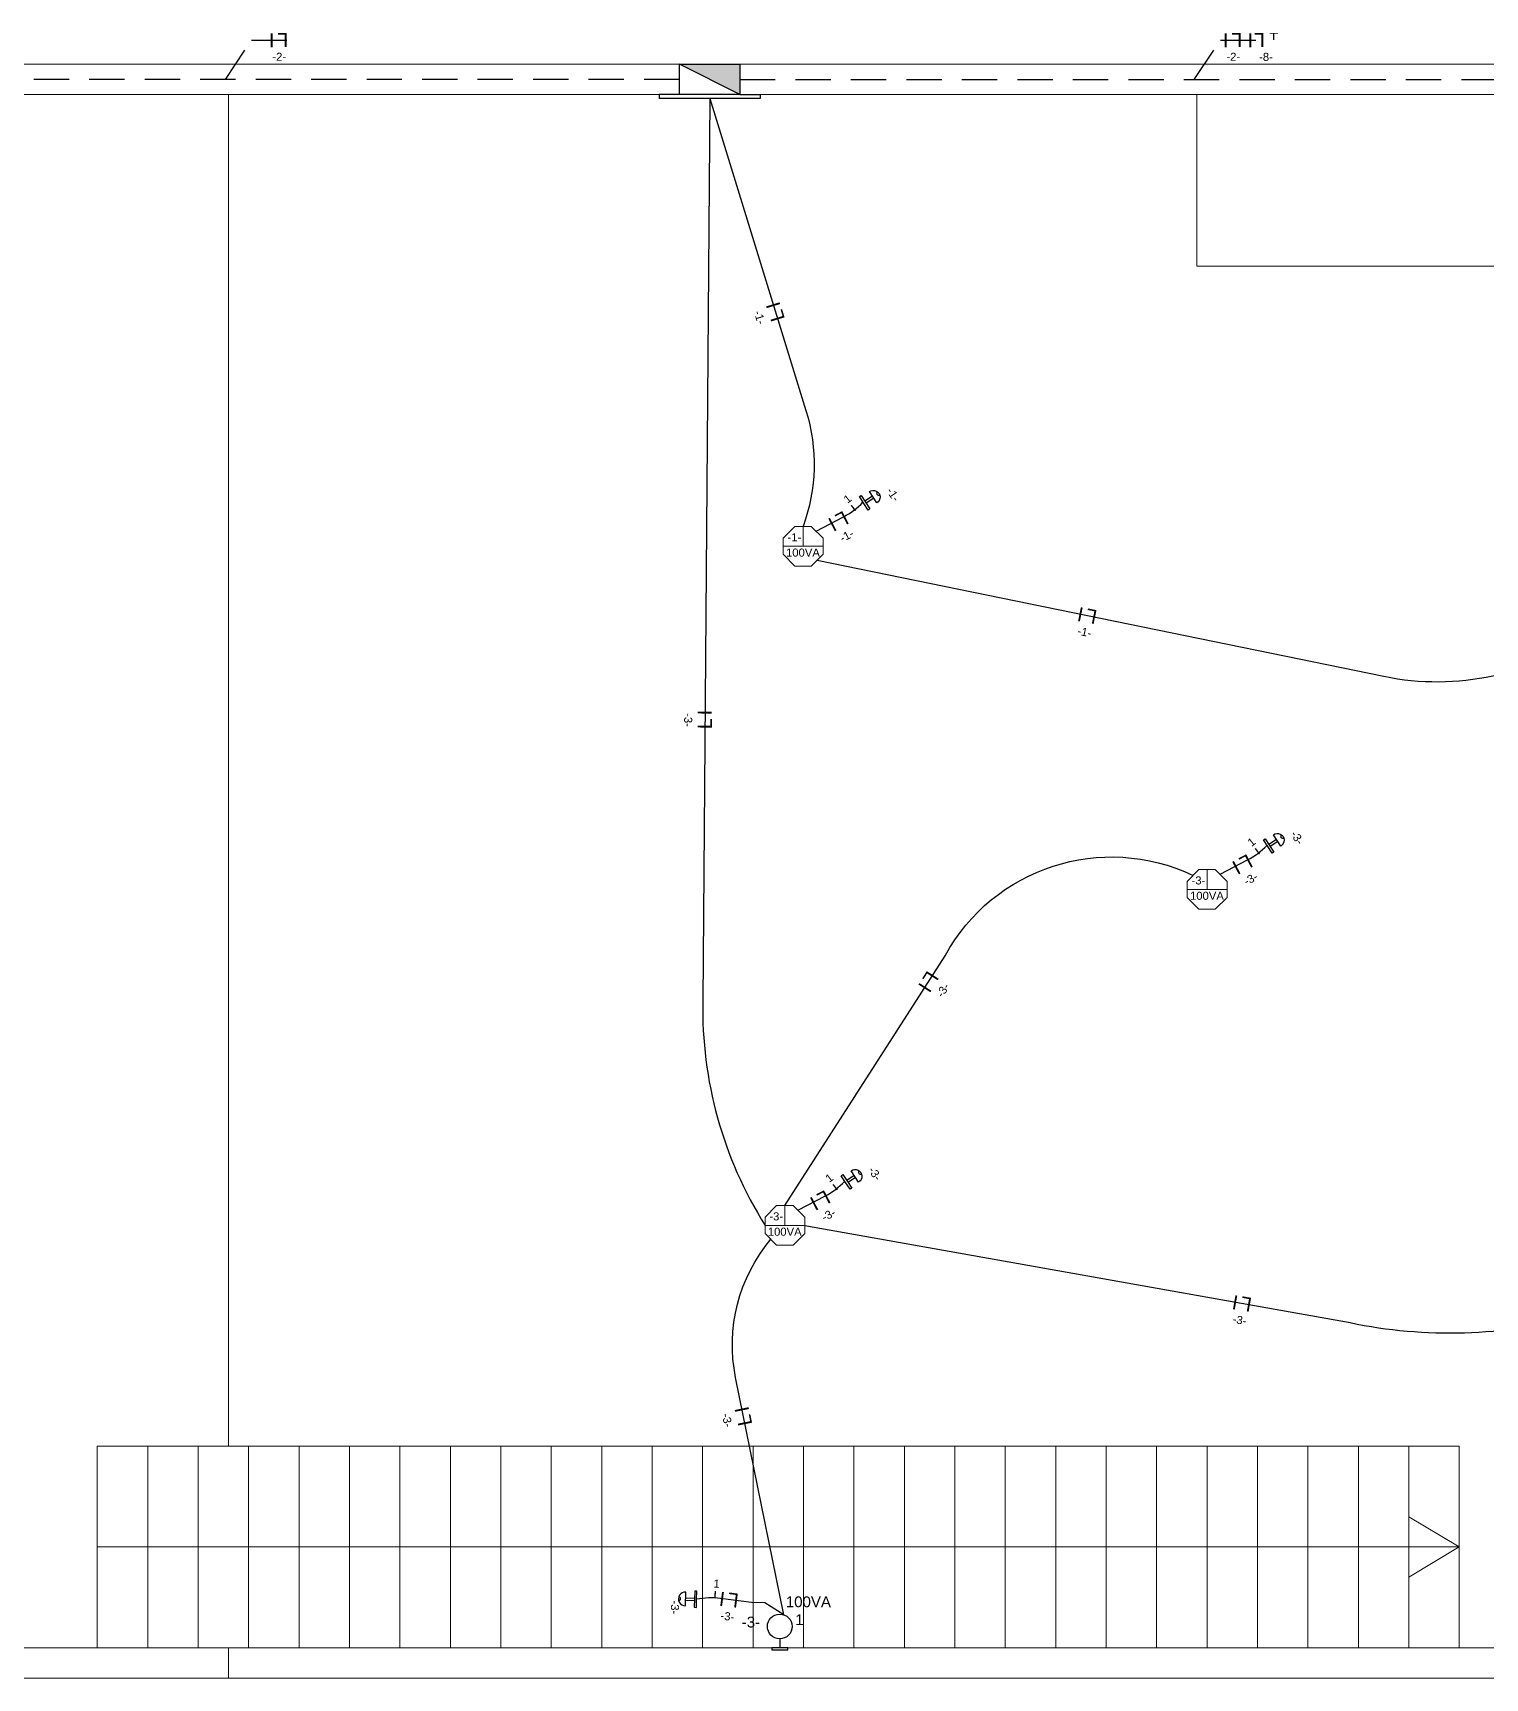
# Model space of a CAD drawing. Header units: millimetres. Extents: x 40 to 176, y -32 to 59.
# Drawn here: x 54.7 to 61.9, y -16.12 to -7.96 of the extents above; entities that cross this region are included whole.
import ezdxf
from ezdxf.enums import TextEntityAlignment as Align

# ---------------------------------------------------------------- set-up
doc = ezdxf.new("R2010")
doc.units = ezdxf.units.MM
doc.linetypes.add('HIDDEN', pattern=[0.375, 0.25, -0.125])
for name, color, linetype in [('1 - Circuitos', 7, 'Continuous'), ('5 - Identificadores', 7, 'Continuous'), ('7 - Eletroduto', 6, 'Continuous'), ('8 - Pontos de iluminação', 5, 'Continuous'), ('9 - Pontos de Tomadas', 240, 'Continuous')]:
    doc.layers.add(name, color=color, linetype=linetype)
doc.layers.add('4 - Edificação', color=8, linetype='Continuous', lineweight=20)
doc.styles.add('Arial0', font='arial.ttf', dxfattribs={"height": 3.14658})
doc.styles.get("Standard").update_dxf_attribs({"font": 'arial.ttf'})

# ---------------------------------------------------------------- blocks, each defined once
blk = doc.blocks.new('ARANDELA')
at = {"layer": '8 - Pontos de iluminação'}
for p, q in [((0, 0), (-0.04, 0)), ((-0.04, 0), (-0.04, -0.01)), ((0, 0.0446), (0, 0)), ((0.04, 0), (0, 0)), ((0.04, -0.01), (0.04, 0)), ((-0.04, -0.01), (0, -0.01)), ((0, -0.01), (0.04, -0.01))]:
    blk.add_line(p, q, dxfattribs=at)
blk.add_circle((0, 0.1059), 0.0614, dxfattribs=at)
at = {"layer": '5 - Identificadores', "color": 7, "style": 'Arial0', "flags": 4}
for tag, p in [('S', (0.0301, 0.2014)), ('R', (0.0769, 0.113)), ('-N-', (-0.1882, 0.1009))]:
    blk.add_attdef(tag, p, '', height=0.0534, dxfattribs=at)
blk = doc.blocks.new('LAMPADA_TETO')
at = {"layer": '8 - Pontos de iluminação', "color": 5, "linetype": 'Continuous', "lineweight": 15, "true_color": 0x000005}
blk.add_lwpolyline([(0.0401, 0.0986), (-0.0412, 0.0986), (-0.0986, 0.0401), (-0.0986, -0.0395), (-0.0412, -0.098), (0.0401, -0.098), (0.0986, -0.0395), (0.0986, 0.0401)], close=True, dxfattribs=at)
for points in [[(0, 0), (0, 0.0986), (0, 0.0986)], [(0.0986, 0), (-0.0986, 0), (-0.0986, 0)]]:
    blk.add_lwpolyline(points, dxfattribs=at)
at = {"layer": '5 - Identificadores', "ltscale": 0.8}
blk.add_attdef('-N-', (-0.0775, 0.0247), '', height=0.04, dxfattribs=at)
at = {"layer": '5 - Identificadores', "ltscale": 0.8, "flags": 4}
blk.add_attdef('I', (0.0233, 0.025), '', height=0.04, dxfattribs=at)
blk.add_attdef('S-VA', text='', height=0.04, dxfattribs=at).set_placement((-0.0012, -0.0514), align=Align.CENTER)
blk = doc.blocks.new('SENSOR_DE_PRESENCA')
at = {"layer": '8 - Pontos de iluminação'}
for p, q in [((-0.006, -0.0546), (-0.006, -0.01)), ((0.006, -0.0546), (0.006, -0.01))]:
    blk.add_line(p, q, dxfattribs=at)
blk.add_lwpolyline([(0.04, -0.01), (0.04, 0), (0, 0), (-0.04, 0), (-0.04, -0.01), (0, -0.01)], close=True, dxfattribs=at)
blk.add_lwpolyline([(0.0336, -0.0546), (-0.0336, -0.0546, 1.045949)], format="xyb", close=True, dxfattribs=at)
blk.add_arc((0, -0.0897), 0.01, 8.55438, 171.44562, dxfattribs=at)
at = {"layer": '5 - Identificadores', "ltscale": 0.8}
blk.add_attdef('-1-', (0.009, -0.1258), '', height=0.04, dxfattribs=at)
blk = doc.blocks.new('CIRCUITO_LAMPADA')
at = {"layer": '1 - Circuitos', "color": 1}
blk.add_attdef('I', (-0.0831, -0.0365), '', height=0.07, dxfattribs=at)
at = {"layer": '1 - Circuitos', "color": 5}
blk.add_attdef('L', (0.0125, 0.035), '', height=0.07, rotation=180, dxfattribs=at)
at = {"layer": '5 - Identificadores', "ltscale": 0.8}
blk.add_attdef('-N-', (-0.066, -0.103), '', height=0.04, dxfattribs=at)
blk = doc.blocks.new('CIRCUITO_TOMADA')
at = {"layer": '1 - Circuitos', "color": 1}
blk.add_attdef('I', (-0.074, -0.0364), '', height=0.07, dxfattribs=at)
at = {"layer": '1 - Circuitos', "color": 5}
blk.add_attdef('L', (0.0122, 0.035), '', height=0.07, rotation=180, dxfattribs=at)
at = {"layer": '1 - Circuitos', "color": 7, "width": 1.5}
blk.add_attdef('T', (0.0337, 0.0003), '', height=0.035, dxfattribs=at)
at = {"layer": '5 - Identificadores', "ltscale": 0.8}
blk.add_attdef('-N-', (-0.0167, -0.1035), '', height=0.04, dxfattribs=at)

msp = doc.modelspace()

# ---------------------------------------------------------------- hatches: boundary and pattern name
at = {"layer": '7 - Eletroduto'}
h = msp.add_hatch(color=256, dxfattribs=at)
h.dxf.hatch_style = 1
h.paths.add_polyline_path([(58.2062, -8.1177), (57.9062, -8.1177), (58.2062, -8.2677)])

# ---------------------------------------------------------------- linework, layer by layer
at = {"layer": '4 - Edificação', "color": 252}
for p, q in [((55.6708, -8.2677), (53.7208, -8.2677)), ((80.4208, -8.2677), (60.4708, -8.2677)), ((53.7208, -15.9677), (55.0208, -15.9677))]:
    msp.add_line(p, q, dxfattribs=at)
at = {"layer": '4 - Edificação'}
for p, q in [((55.6708, -8.2677), (60.4708, -8.2677)), ((55.6708, -8.2677), (55.6708, -14.9677)), ((60.4708, -9.1177), (60.4708, -8.2677)), ((60.4708, -9.1177), (80.4208, -9.1177)), ((61.7708, -14.9677), (55.0208, -14.9677)), ((55.0208, -14.9677), (55.0208, -15.9677)), ((55.2708, -14.9677), (55.2708, -15.9677)), ((55.5208, -14.9677), (55.5208, -15.9677)), ((55.7708, -14.9677), (55.7708, -15.9677)), ((56.0208, -14.9677), (56.0208, -15.9677)), ((56.2708, -14.9677), (56.2708, -15.9677)), ((56.5208, -14.9677), (56.5208, -15.9677)), ((56.7708, -14.9677), (56.7708, -15.9677)), ((57.0208, -14.9677), (57.0208, -15.9677)), ((57.2708, -14.9677), (57.2708, -15.9677)), ((57.5208, -14.9677), (57.5208, -15.9677)), ((57.7708, -14.9677), (57.7708, -15.9677)), ((58.0208, -14.9677), (58.0208, -15.9677)), ((58.2708, -14.9677), (58.2708, -15.9677)), ((58.5208, -14.9677), (58.5208, -15.9677)), ((58.7708, -14.9677), (58.7708, -15.9677)), ((59.0208, -14.9677), (59.0208, -15.9677)), ((59.2708, -14.9677), (59.2708, -15.9677)), ((59.5208, -14.9677), (59.5208, -15.9677)), ((59.7708, -14.9677), (59.7708, -15.9677)), ((60.0208, -14.9677), (60.0208, -15.9677)), ((60.2708, -14.9677), (60.2708, -15.9677)), ((60.5208, -14.9677), (60.5208, -15.9677)), ((60.7708, -14.9677), (60.7708, -15.9677)), ((61.0208, -14.9677), (61.0208, -15.9677)), ((61.2708, -14.9677), (61.2708, -15.9677)), ((61.5208, -14.9677), (61.5208, -15.9677)), ((61.7708, -15.9677), (61.7708, -14.9677)), ((61.7708, -15.4677), (61.5208, -15.3177)), ((61.7708, -15.4677), (55.0208, -15.4677)), ((61.7708, -15.4677), (61.5208, -15.6177)), ((55.0208, -15.9677), (80.4208, -15.9677)), ((55.6708, -16.1177), (55.6708, -15.9677)), ((55.6708, -16.1177), (80.4208, -16.1177))]:
    msp.add_line(p, q, dxfattribs=at)
at = {"layer": '4 - Edificação', "color": 252}
msp.add_lwpolyline([(53.5708, -16.1177), (80.5708, -16.1177), (80.5708, -8.1177), (53.5708, -8.1177)], close=True, dxfattribs=at)
at = {"layer": '7 - Eletroduto', "linetype": 'HIDDEN', "ltscale": 0.7}
for p, q in [((55.656, -8.1927), (55.7857, -7.9975)), ((55.7857, -7.9975), (56.0604, -7.9975)), ((60.4574, -8.1927), (60.5871, -7.9975)), ((60.5871, -7.9975), (60.8618, -7.9975)), ((57.9062, -8.1927), (53.6458, -8.1927)), ((58.2062, -8.1927), (77.5708, -8.1927))]:
    msp.add_line(p, q, dxfattribs=at)
at = {"layer": '7 - Eletroduto'}
for p, q in [((57.9062, -8.2677), (57.9062, -8.1177)), ((57.9062, -8.1177), (58.2062, -8.1177)), ((58.2062, -8.2677), (57.9062, -8.1177)), ((58.2062, -8.1177), (58.2062, -8.2677)), ((57.9062, -8.2677), (57.8062, -8.2677)), ((57.8062, -8.2677), (57.8062, -8.2877)), ((58.3062, -8.2877), (57.8062, -8.2877)), ((58.2062, -8.2677), (57.9062, -8.2677)), ((58.2062, -8.2677), (58.3062, -8.2677)), ((58.3062, -8.2677), (58.3062, -8.2877))]:
    msp.add_line(p, q, dxfattribs=at)
for points in [[(58.0562, -8.2877), (58.0219, -12.7607, 0.146112), (58.3306, -13.8735, -0.267041)], [(58.0562, -8.2877), (58.5332, -9.8343, -0.162955), (58.5195, -10.4083, 4.488497)], [(58.5888, -10.5757), (61.3978, -11.1515, 0.212663), (62.4282, -10.9267, -1.813396)], [(58.4292, -13.7749), (59.2223, -12.5371, -0.398547), (60.4517, -12.1388, 0.903617)], [(58.4236, -15.8038), (58.1847, -14.6273, -0.228804), (58.3593, -13.9423, -2.277794)], [(58.5273, -13.8734), (61.2298, -14.3557, 0.118204), (62.3588, -14.3225, -1.615762)]]:
    msp.add_lwpolyline(points, format="xyb", dxfattribs=at)
msp.add_lwpolyline([(58.4236, -15.8038), (58.33, -15.745), (58.263, -15.7429)], dxfattribs=at)
at = {"layer": '8 - Pontos de iluminação'}
for points in [[(58.5832, -10.4318), (58.7197, -10.3605, 0.082035), (58.8149, -10.2889, -0.114062)], [(60.5853, -12.1331), (60.7219, -12.0618, 0.082035), (60.8171, -11.9902, -0.114062)], [(58.4929, -13.7984), (58.6294, -13.7271, 0.082035), (58.7246, -13.6555, -0.114062)], [(58.263, -15.7429), (58.1102, -15.723, 0.082035), (57.9911, -15.7271, -0.114062)]]:
    msp.add_lwpolyline(points, format="xyb", dxfattribs=at)

# ---------------------------------------------------------------- block references
at = {"layer": '8 - Pontos de iluminação', "color": 142}
ref = msp.add_blockref('LAMPADA_TETO', (58.5195, -10.5069), dxfattribs=at)
ref.add_attrib('-N-', '-1-', (58.442, -10.4822), dxfattribs={"layer": '5 - Identificadores', "ltscale": 0.8, "height": 0.04})
ref.add_attrib('S-VA', '100VA', dxfattribs={"layer": '5 - Identificadores', "ltscale": 0.8, "height": 0.04}).set_placement((58.5182, -10.5583), align=Align.CENTER)
ref = msp.add_blockref('LAMPADA_TETO', (60.5216, -12.2081), dxfattribs=at)
ref.add_attrib('-N-', '-3-', (60.4441, -12.1834), dxfattribs={"layer": '5 - Identificadores', "ltscale": 0.8, "height": 0.04})
ref.add_attrib('S-VA', '100VA', dxfattribs={"layer": '5 - Identificadores', "ltscale": 0.8, "height": 0.04}).set_placement((60.5204, -12.2595), align=Align.CENTER)
ref = msp.add_blockref('LAMPADA_TETO', (58.4292, -13.8735), dxfattribs=at)
ref.add_attrib('-N-', '-3-', (58.3517, -13.8488), dxfattribs={"layer": '5 - Identificadores', "ltscale": 0.8, "height": 0.04})
ref.add_attrib('S-VA', '100VA', dxfattribs={"layer": '5 - Identificadores', "ltscale": 0.8, "height": 0.04}).set_placement((58.4279, -13.9249), align=Align.CENTER)
ref = msp.add_blockref('ARANDELA', (58.4033, -15.9677), dxfattribs=at)
ref.add_attrib('S', '100VA', (58.4333, -15.7663), dxfattribs={"layer": '5 - Identificadores', "color": 7, "height": 0.05338, "style": 'Arial0'})
ref.add_attrib('-N-', '-3-', (58.2151, -15.8667), dxfattribs={"layer": '5 - Identificadores', "color": 7, "height": 0.05338, "style": 'Arial0'})
ref.add_attrib('R', '1', (58.4801, -15.8547), dxfattribs={"layer": '5 - Identificadores', "color": 7, "height": 0.0534, "style": 'Arial0'})
at = {"layer": '9 - Pontos de Tomadas', "color": 142}
for name, p, values in [('CIRCUITO_LAMPADA', (55.9546, -7.9975), {'-N-': '-2-', 'L': 'L', 'I': 'I'}), ('CIRCUITO_LAMPADA', (60.6827, -7.9975), {'-N-': '-2-', 'L': 'L', 'I': 'I'}), ('CIRCUITO_TOMADA', (60.7956, -7.9975), {'T': 'T', '-N-': '-8-', 'L': 'L', 'I': 'I'})]:
    msp.add_blockref(name, p, dxfattribs=at).add_auto_attribs(values)
for name, p, rotation, values in [('CIRCUITO_LAMPADA', (58.3925, -9.3781), 287.1410313159145, {'-N-': '-1-', 'L': 'L', 'I': 'I'}), ('CIRCUITO_LAMPADA', (58.725, -10.3658), 27.56907309342951, {'-N-': '-1-', 'L': 'L', 'I': 'I'}), ('CIRCUITO_LAMPADA', (59.9615, -10.8571), 348.4153210327514, {'-N-': '-1-', 'L': 'L', 'I': 'I'}), ('CIRCUITO_LAMPADA', (58.0323, -11.4011), 269.5608607497446, {'-N-': '-3-', 'L': 'L', 'I': 'I'}), ('CIRCUITO_LAMPADA', (60.7272, -12.067), 27.56907309342951, {'-N-': '-3-', 'L': 'L', 'I': 'I'}), ('CIRCUITO_LAMPADA', (59.1591, -12.6357), 57.3512648240443, {'-N-': '-3-', 'L': 'L', 'I': 'I'}), ('CIRCUITO_LAMPADA', (58.6348, -13.7324), 27.56907309342951, {'-N-': '-3-', 'L': 'L', 'I': 'I'}), ('CIRCUITO_LAMPADA', (60.7287, -14.2663), 349.8814181346958, {'-N-': '-3-', 'L': 'L', 'I': 'I'}), ('CIRCUITO_LAMPADA', (58.2307, -14.8541), 281.4785677774971, {'-N-': '-3-', 'L': 'L', 'I': 'I'}), ('SENSOR_DE_PRESENCA', (57.9911, -15.7271), 268.3362259362895, {'-1-': '-3-'}), ('CIRCUITO_LAMPADA', (58.1866, -15.733), 352.5915044892728, {'-N-': '-3-', 'L': 'L', 'I': 'I'})]:
    msp.add_blockref(name, p, dxfattribs=dict(at, rotation=rotation)).add_auto_attribs(values)
ref = msp.add_blockref('SENSOR_DE_PRESENCA', (58.8202, -10.2942), dxfattribs=dict(at, xscale=-1, rotation=123.3137945393119))
ref.add_attrib('-1-', '-1-', (58.9303, -10.2326), dxfattribs={"layer": '5 - Identificadores', "ltscale": 0.8, "height": 0.04, "rotation": 303.31379})
ref = msp.add_blockref('SENSOR_DE_PRESENCA', (60.8224, -11.9954), dxfattribs=dict(at, xscale=-1, rotation=123.3137945393119))
ref.add_attrib('-1-', '-3-', (60.9325, -11.9339), dxfattribs={"layer": '5 - Identificadores', "ltscale": 0.8, "height": 0.04, "rotation": 303.31379})
ref = msp.add_blockref('SENSOR_DE_PRESENCA', (58.7299, -13.6608), dxfattribs=dict(at, xscale=-1, rotation=123.3137945393119))
ref.add_attrib('-1-', '-3-', (58.84, -13.5992), dxfattribs={"layer": '5 - Identificadores', "ltscale": 0.8, "height": 0.04, "rotation": 303.31379})

# ---------------------------------------------------------------- texts
at = {"layer": '1 - Circuitos', "color": 3, "width": 1.5}
for p, rotation in [((58.7708, -10.3374), 37.65577), ((60.773, -12.0387), 37.65577), ((58.6805, -13.704), 37.65577), ((58.072, -15.7198), 356.96192)]:
    msp.add_attdef('I', p, 'I', height=0.035, rotation=rotation, dxfattribs=at)
at = {"layer": '5 - Identificadores', "ltscale": 0.8}
for p, rotation in [((58.739, -10.2971), 37.65577), ((60.7411, -11.9983), 37.65577), ((58.6487, -13.6637), 37.65577), ((58.0742, -15.6685), 356.96192)]:
    msp.add_attdef('1', p, '2', height=0.04, rotation=rotation, dxfattribs=at)

doc.saveas('drawing.dxf')
